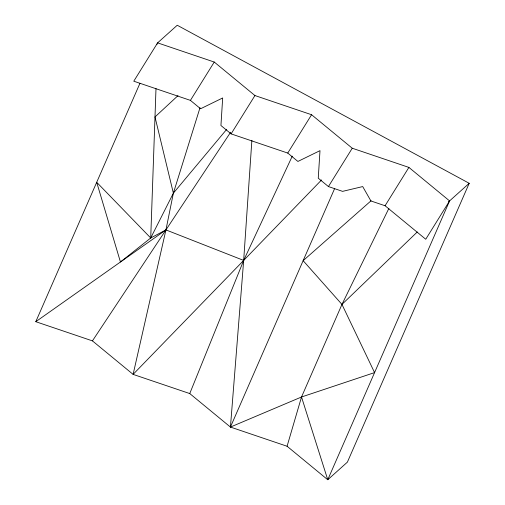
<?xml version="1.0" encoding="UTF-8"?>
<svg xmlns="http://www.w3.org/2000/svg" width="505" height="505" viewBox="0 0 505 505"><rect width="100%" height="100%" fill="white"/><g stroke="black" fill="none" stroke-linecap="round" stroke-linejoin="round"><path stroke-width="0.76" d="M321.546 179.957L243.675 260.416L165.937 229.908L150.717 237.988L96.701 182.28L120.443 261.994L150.717 237.988L155.994 88.577M469.208 183.302L449.576 200.914L425.747 239.25L385.069 205.75L370.904 200.952L362.704 186.572L342.586 191.363L328.427 186.566L318.257 178.189L320 150.648L297.912 161.442L287.743 153.065L231.101 133.882L220.931 125.505L222.68 97.964L200.592 108.758L190.423 100.381L133.781 81.198L157.611 42.862L177.242 25.25L469.208 183.302L347.389 462.138L327.758 479.75L287.074 446.25L230.438 427.066L243.675 260.416L251.881 140.295M371.08 200.756L303.133 260.675L341.961 304.414L374.571 372.595L301.517 396.993L230.438 427.066L189.754 393.565L133.112 374.382L165.937 229.908L173.373 193.169L200.005 107.748M287.074 446.25L301.517 396.993L341.961 304.414L388.888 208.369M189.754 393.565L243.675 260.416L292.269 156.152M243.675 260.416L133.112 374.382L92.434 340.881L35.792 321.698L139.942 83.319M156.979 44.307L157.611 42.862L214.253 62.046L254.937 95.546L311.579 114.73L352.256 148.23L408.898 167.407L449.576 200.914L327.758 479.75L301.517 396.993M230.438 427.066L334.619 188.592M150.717 237.988L173.373 193.169L226.739 129.293M190.423 100.381L214.253 62.046M231.101 133.882L254.937 95.546M287.743 153.065L311.579 114.73M328.427 186.566L352.256 148.23M385.069 205.75L408.898 167.407M92.434 340.881L230.621 132.253M341.961 304.414L417.294 231.965M448.446 202L449.576 200.914M178.006 95.628L154.997 116.945L173.373 193.169M35.792 321.698L165.937 229.908"/></g></svg>
